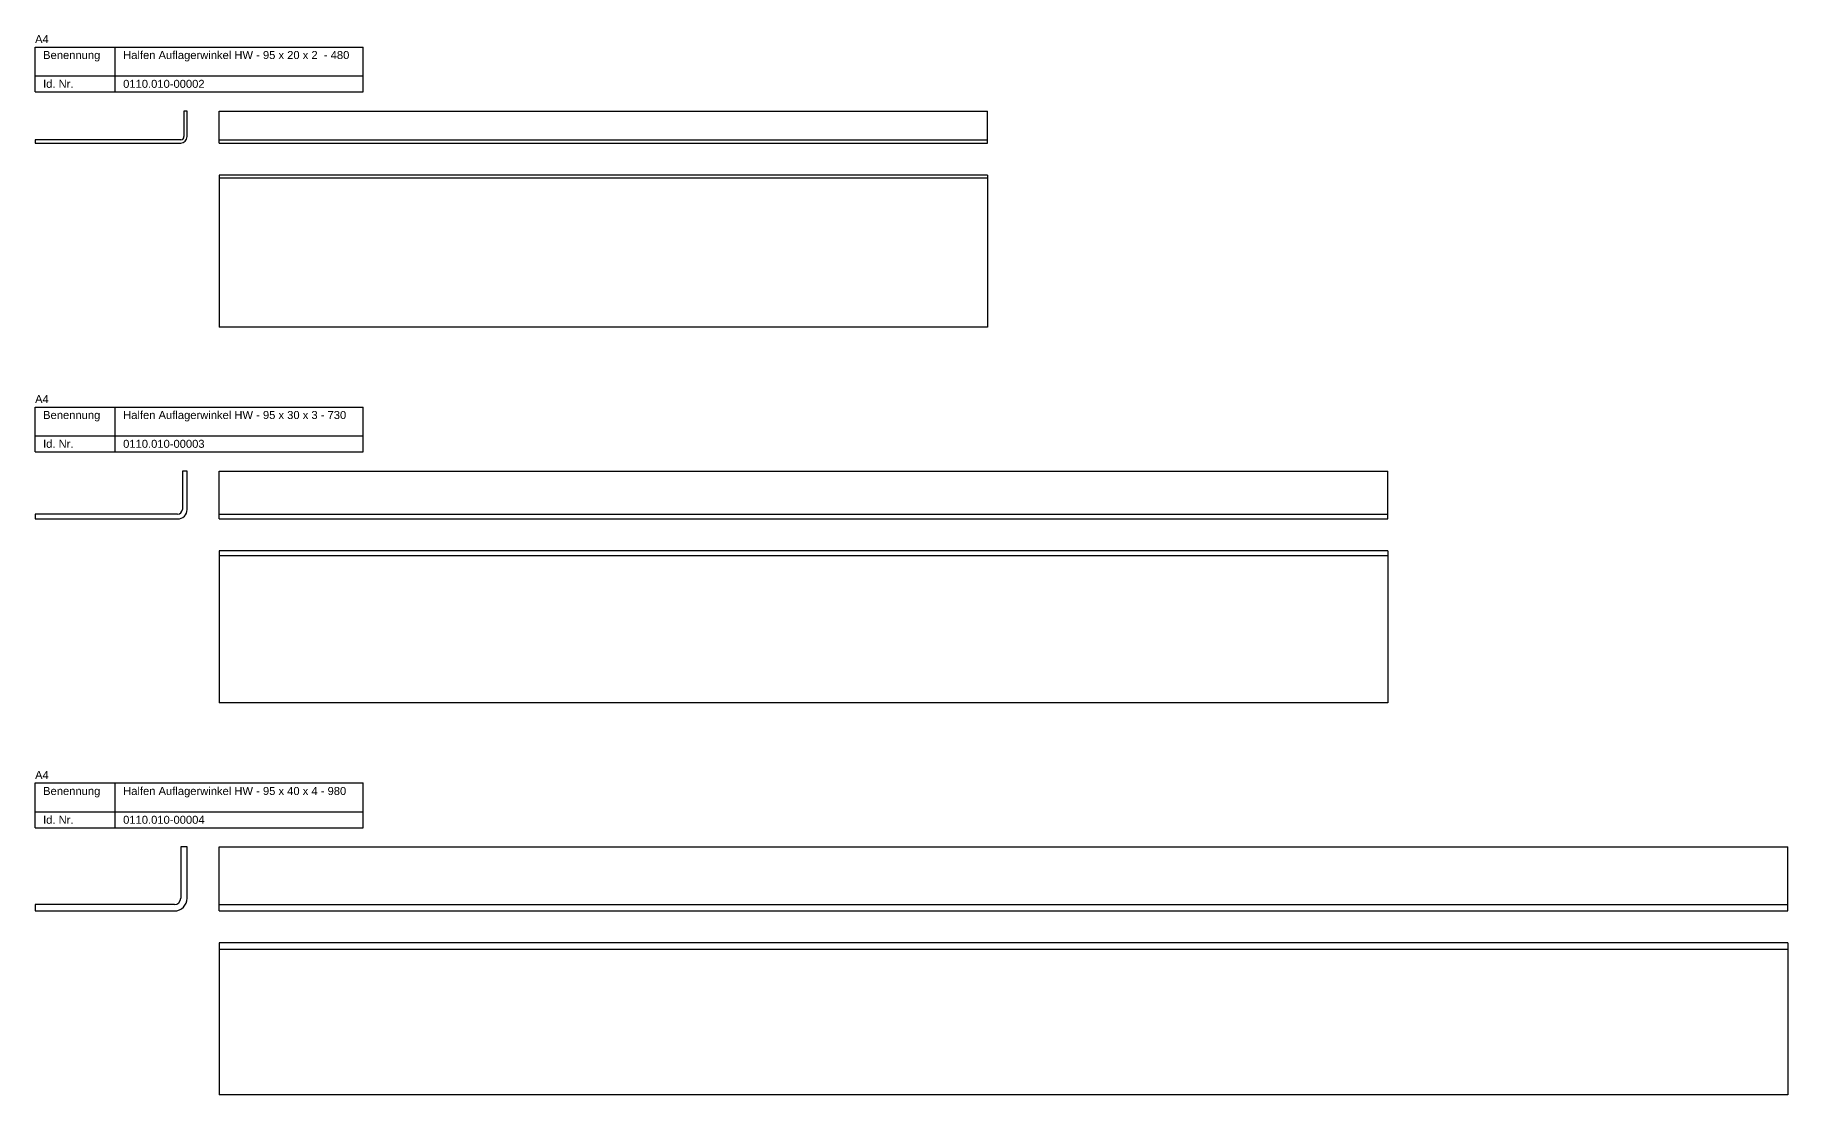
# Model space of a CAD drawing. Header units: millimetres. Extents: x 3 to 3458, y -4052 to 271.
# Drawn here: x 3 to 1098, y -392 to 271 of the extents above; entities that cross this region are included whole.
import ezdxf

# ---------------------------------------------------------------- set-up
doc = ezdxf.new("R2010")
doc.units = ezdxf.units.MM
doc.layers.add('HALFEN-KONSOLANKER', color=2, linetype='CONTINUOUS')
doc.styles.add('ARIAL50', font='ARIAL.TTF', dxfattribs={"height": 5})

msp = doc.modelspace()

# ---------------------------------------------------------------- linework, layer by layer
at = {"layer": 'HALFEN-KONSOLANKER'}
for p, q in [((3.4, 263.2), (208.4, 263.2)), ((3.4, 235.2), (3.4, 263.2)), ((53.4, 235.2), (53.4, 263.2)), ((208.4, 235.2), (208.4, 263.2)), ((3.4, 245.2), (208.4, 245.2)), ((3.4, 235.2), (208.4, 235.2)), ((96.4, 223.2), (96.4, 207.2)), ((98.4, 223.2), (96.4, 223.2)), ((98.4, 207.2), (98.4, 223.2)), ((118.4, 223.2), (598.4, 223.2)), ((118.4, 203.2), (118.4, 223.2)), ((598.4, 203.2), (598.4, 223.2)), ((94.4, 205.2), (3.4, 205.2)), ((3.4, 205.2), (3.4, 203.2)), ((3.4, 203.2), (94.4, 203.2)), ((118.4, 205.2), (598.4, 205.2)), ((118.4, 203.2), (598.4, 203.2)), ((598.4, 183.2), (118.4, 183.2)), ((118.4, 183.2), (118.4, 88.2)), ((598.4, 181.2), (118.4, 181.2)), ((598.4, 183.2), (598.4, 88.2)), ((598.4, 88.2), (118.4, 88.2)), ((3.4, 38.2), (208.4, 38.2)), ((3.4, 10.2), (3.4, 38.2)), ((53.4, 10.2), (53.4, 38.2)), ((208.4, 10.2), (208.4, 38.2)), ((3.4, 20.2), (208.4, 20.2)), ((3.4, 10.2), (208.4, 10.2)), ((98.4, -1.8), (95.4, -1.8)), ((95.4, -1.8), (95.4, -25.8)), ((98.4, -25.8), (98.4, -1.8)), ((118.4, -31.8), (118.4, -1.8)), ((118.4, -1.8), (848.4, -1.8)), ((848.4, -31.8), (848.4, -1.8)), ((92.4, -28.8), (3.4, -28.8)), ((3.4, -28.8), (3.4, -31.8)), ((3.4, -31.8), (92.4, -31.8)), ((118.4, -28.8), (848.4, -28.8)), ((118.4, -31.8), (848.4, -31.8)), ((118.4, -51.8), (118.4, -146.8)), ((848.4, -51.8), (118.4, -51.8)), ((848.4, -51.8), (848.4, -146.8)), ((848.4, -54.8), (118.4, -54.8)), ((848.4, -146.8), (118.4, -146.8)), ((3.4, -224.8), (3.4, -196.8)), ((3.4, -196.8), (208.4, -196.8)), ((53.4, -224.8), (53.4, -196.8)), ((208.4, -224.8), (208.4, -196.8)), ((3.4, -214.8), (208.4, -214.8)), ((3.4, -224.8), (208.4, -224.8)), ((94.4, -236.8), (94.4, -268.8)), ((98.4, -236.8), (94.4, -236.8)), ((98.4, -268.8), (98.4, -236.8)), ((118.4, -236.8), (1098.4, -236.8)), ((118.4, -276.8), (118.4, -236.8)), ((1098.4, -276.8), (1098.4, -236.8)), ((90.4, -272.8), (3.4, -272.8)), ((3.4, -272.8), (3.4, -276.8)), ((118.4, -272.8), (1098.4, -272.8)), ((3.4, -276.8), (90.4, -276.8)), ((118.4, -276.8), (1098.4, -276.8)), ((1098.4, -296.8), (118.4, -296.8)), ((118.4, -296.8), (118.4, -391.8)), ((1098.4, -300.8), (118.4, -300.8)), ((1098.4, -296.8), (1098.4, -391.8)), ((1098.4, -391.8), (118.4, -391.8))]:
    msp.add_line(p, q, dxfattribs=at)
for centre, radius in [((94.4, 207.2), 4), ((94.4, 207.2), 2), ((92.4, -25.8), 3), ((92.4, -25.8), 6), ((90.4, -268.8), 4), ((90.4, -268.8), 8)]:
    msp.add_arc(centre, radius, 270, 0, dxfattribs=at)

# ---------------------------------------------------------------- texts
at = {"layer": 'HALFEN-KONSOLANKER', "style": 'ARIAL50'}
for s, p in [('A4', (3.4, 265.7)), ('Benennung', (8.4, 255.7)), ('Halfen Auflagerwinkel HW - 95 x 20 x 2  - 480', (58.4, 255.7)), ('Id. Nr.', (8.4, 237.7)), ('0110.010-00002', (58.4, 237.7)), ('A4', (3.4, 40.7)), ('Benennung', (8.4, 30.7)), ('Halfen Auflagerwinkel HW - 95 x 30 x 3 - 730', (58.4, 30.7)), ('Id. Nr.', (8.4, 12.7)), ('0110.010-00003', (58.4, 12.7)), ('A4', (3.4, -194.3)), ('Benennung', (8.4, -204.3)), ('Halfen Auflagerwinkel HW - 95 x 40 x 4 - 980 ', (58.4, -204.3)), ('Id. Nr.', (8.4, -222.3)), ('0110.010-00004', (58.4, -222.3))]:
    msp.add_text(s, height=5, dxfattribs=at).set_placement(p)

doc.saveas('drawing.dxf')
